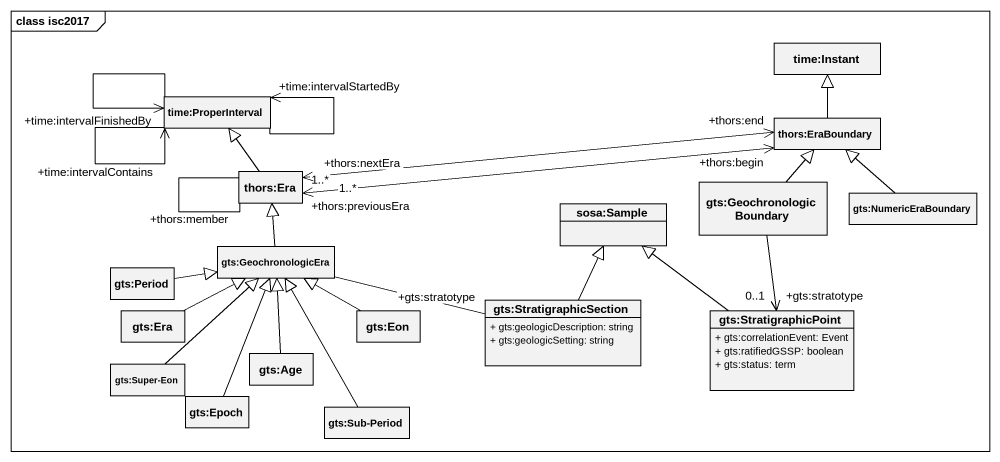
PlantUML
@startuml
mainframe class isc2017
hide circle
hide empty members
skinparam classAttributeIconSize 0
class "time:Instant" as time_Instant
class "time:ProperInterval" as time_ProperInterval
class "thors:EraBoundary" as thors_EraBoundary
class "thors:Era" as thors_Era
class "gts:GeochronologicBoundary" as gts_GeochronologicBoundary
class "sosa:Sample" as sosa_Sample
class "gts:NumericEraBoundary" as gts_NumericEraBoundary
class "gts:Period" as gts_Period
class "gts:GeochronologicEra" as gts_GeochronologicEra
class "gts:Era" as gts_Era
class "gts:Eon" as gts_Eon
class "gts:StratigraphicSection" as gts_StratigraphicSection {
  + gts:geologicDescription: string
  + gts:geologicSetting: string
}
class "gts:StratigraphicPoint" as gts_StratigraphicPoint {
  + gts:correlationEvent: Event
  + gts:ratifiedGSSP: boolean
  + gts:status: term
}
class "gts:Super-Eon" as gts_Super_Eon
class "gts:Age" as gts_Age
class "gts:Epoch" as gts_Epoch
class "gts:Sub-Period" as gts_Sub_Period
time_ProperInterval --> "+time:intervalContains" time_ProperInterval
time_ProperInterval --> "+time:intervalFinishedBy" time_ProperInterval
time_ProperInterval --> "+time:intervalStartedBy" time_ProperInterval
thors_EraBoundary -up-|> time_Instant
thors_Era -up-|> time_ProperInterval
thors_Era "+thors:previousEra\n1..*" <-right-> "+thors:begin" thors_EraBoundary
thors_Era "+thors:nextEra\n1..*" <-right-> "+thors:end" thors_EraBoundary
thors_Era -- "+thors:member" thors_Era
gts_GeochronologicBoundary -up-|> thors_EraBoundary
gts_GeochronologicBoundary --> "+gts:stratotype\n0..1" gts_StratigraphicPoint
gts_NumericEraBoundary -up-|> thors_EraBoundary
gts_Period -right-|> gts_GeochronologicEra
gts_GeochronologicEra -up-|> thors_Era
gts_GeochronologicEra -right- "+gts:stratotype" gts_StratigraphicSection
gts_Era -right-|> gts_GeochronologicEra
gts_Eon -left-|> gts_GeochronologicEra
gts_StratigraphicSection -up-|> sosa_Sample
gts_StratigraphicPoint -up-|> sosa_Sample
gts_Super_Eon -up-|> gts_GeochronologicEra
gts_Age -up-|> gts_GeochronologicEra
gts_Epoch -up-|> gts_GeochronologicEra
gts_Sub_Period -up-|> gts_GeochronologicEra
@enduml
